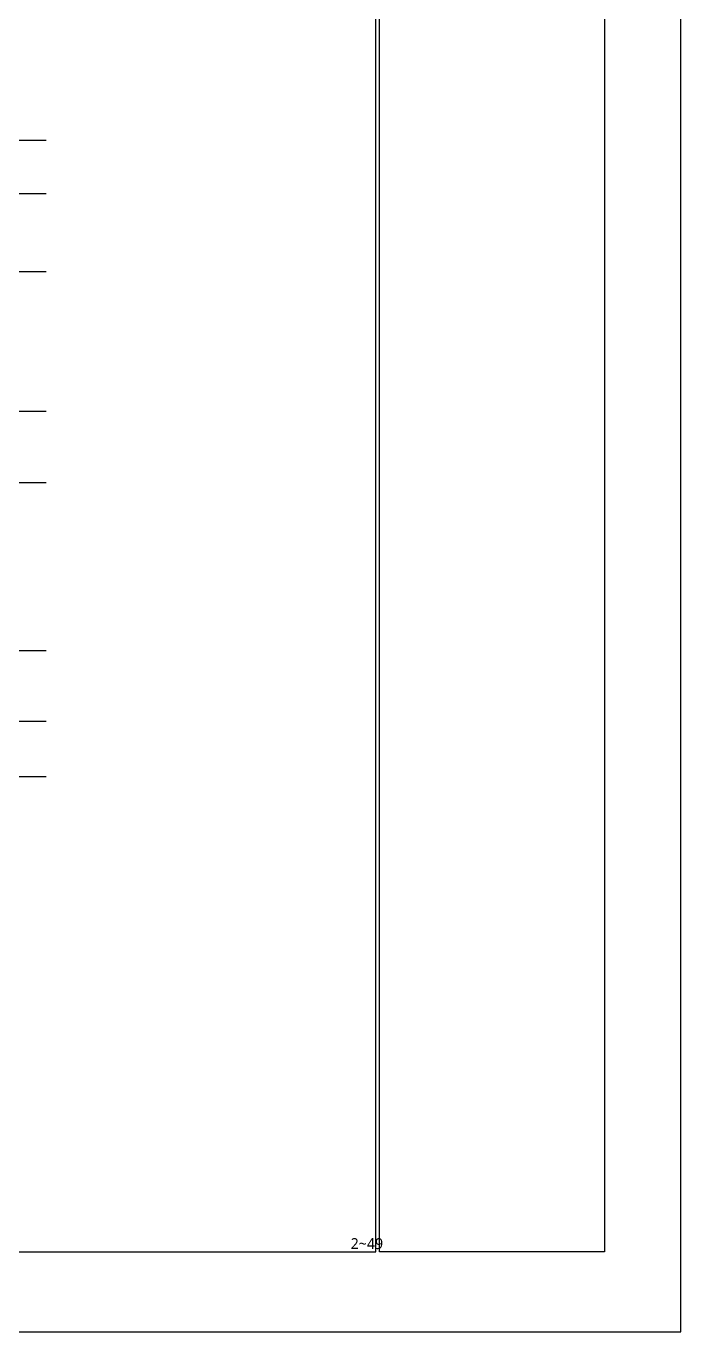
# Model space of a CAD drawing. Header units: millimetres. Extents: x 18456 to 179493, y -203649 to 469211.
# Drawn here: x 152220 to 170250, y 102309 to 138238 of the extents above; entities that cross this region are included whole.
import ezdxf

# ---------------------------------------------------------------- set-up
doc = ezdxf.new("R2010")
doc.units = ezdxf.units.MM
doc.linetypes.add('X-평면도(기본형)$0$CEN', pattern=[52.5, 50, -1, 0.5, -1])
doc.layers.get('DEFPOINTS').update_dxf_attribs({"true_color": 0x4c7299})
doc.layers.add('X-평면도(기본형)$0$CEN', color=1, linetype='X-평면도(기본형)$0$CEN', true_color=0xff0000)
doc.layers.add('X-평면도(기본형)$0$DFM', color=7, linetype='Continuous', true_color=0x000000)
doc.styles.add('NanumBarunGothic', font='')
doc.styles.get('NanumBarunGothic').set_extended_font_data('NanumBarunGothic')

msp = doc.modelspace()

# ---------------------------------------------------------------- linework, layer by layer
at = {"layer": 'X-평면도(기본형)$0$CEN'}
for p, q in [((149775, 135099), (152775, 135099)), ((143430, 133629), (152775, 133629)), ((152775, 131474), (145080, 131474)), ((145080, 127644), (152775, 127644)), ((145080, 125679), (152775, 125679)), ((149335, 121054), (152775, 121054)), ((136610, 119109), (152775, 119109)), ((149735, 117589), (152775, 117589))]:
    msp.add_line(p, q, dxfattribs=at)
at = {"layer": 'X-평면도(기본형)$0$DFM', "color": 181, "true_color": 0x9f7fff}
for points in [[(86150, 161709), (86150, 102309), (170250, 102309), (170250, 161709)], [(88850, 104509), (161850, 104509), (161850, 159509), (88850, 159509)], [(161950, 159509), (168150, 159509), (168150, 104509), (161950, 104509)]]:
    msp.add_lwpolyline(points, close=True, dxfattribs=at)

# ---------------------------------------------------------------- texts
at = {"layer": 'DEFPOINTS', "insert": (162050, 104584), "char_height": 300, "width": 2455.43, "attachment_point": 9, "style": 'NanumBarunGothic'}
msp.add_mtext('2~49', dxfattribs=at)

doc.saveas('drawing.dxf')
